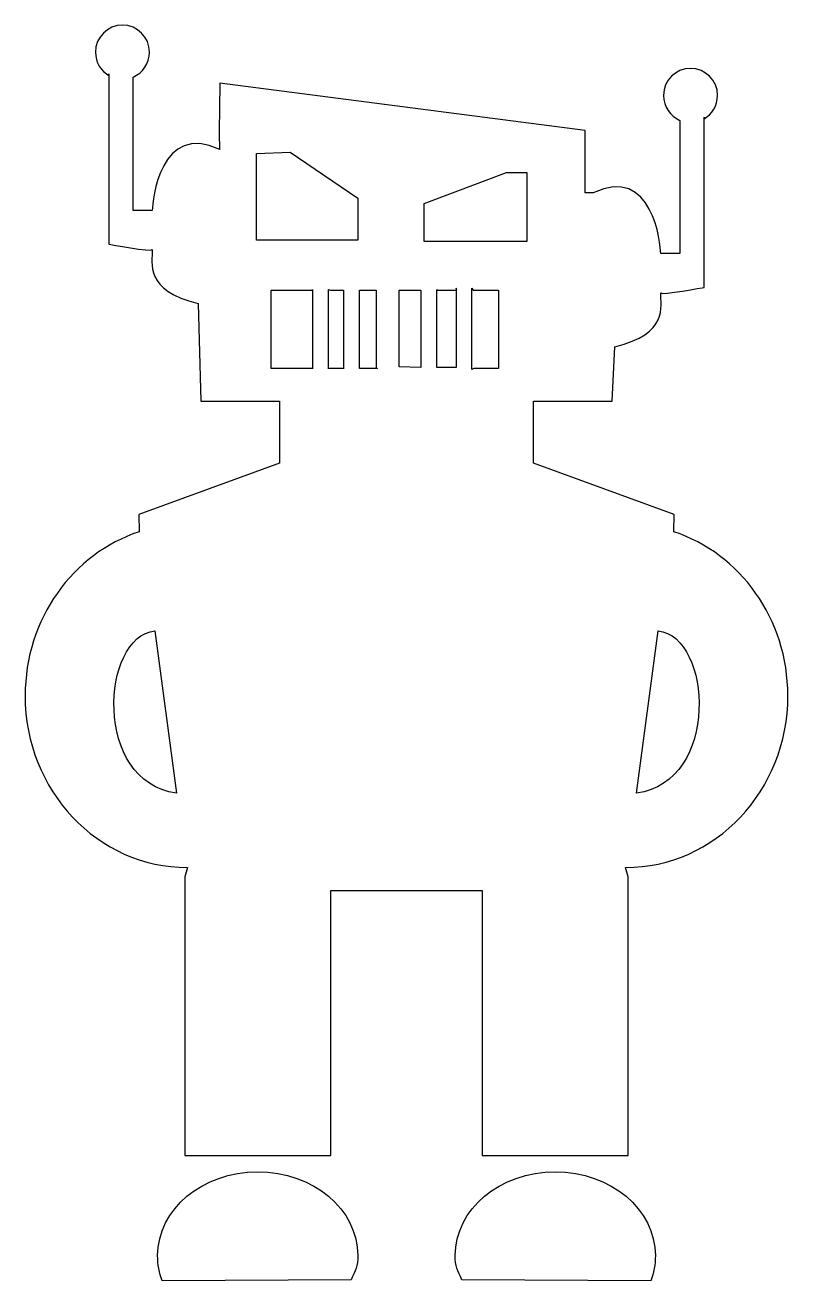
# Model space of a CAD drawing. Header units: centimetres. Extents: x -6.7 to 6.7, y -11 to 11.
import ezdxf

# ---------------------------------------------------------------- set-up
doc = ezdxf.new("R2010")
doc.units = ezdxf.units.CM
doc.header["$MEASUREMENT"] = 0
doc.layers.add('Camada 1', color=7, linetype='Continuous')

msp = doc.modelspace()

# ---------------------------------------------------------------- linework, layer by layer
at = {"layer": 'Camada 1'}
for points, knots in [([(-0.61791, -4.17449), (-0.61791, -4.17449), (-1.33091, -4.17449), (-1.33091, -4.17449), (-1.33091, -4.17449), (-1.33091, -4.17449), (-1.33091, -8.83266), (-1.33091, -8.83266), (-1.33091, -8.83266), (-1.33091, -8.83266), (-3.89766, -8.83266), (-3.89766, -8.83266), (-3.89766, -8.83266), (-3.89766, -8.83266), (-3.89766, -3.93681), (-3.89766, -3.93681), (-3.89766, -3.93681), (-3.89766, -3.93681), (-3.85014, -3.77044), (-3.85014, -3.77044), (-3.85014, -3.77044), (-5.42518, -3.77044), (-6.70205, -2.41914), (-6.70205, -0.75216), (-6.70205, -0.75216), (-6.70205, 0.60177), (-5.85967, 1.74773), (-4.69939, 2.13021), (-4.69939, 2.13021), (-4.69939, 2.13021), (-4.70571, 2.4325), (-4.70571, 2.4325), (-4.70571, 2.4325), (-4.70571, 2.4325), (-2.23403, 3.3356), (-2.23403, 3.3356), (-2.23403, 3.3356), (-2.23403, 3.3356), (-2.23403, 4.42886), (-2.23403, 4.42886), (-2.23403, 4.42886), (-2.23403, 4.42886), (-3.61249, 4.42886), (-3.61249, 4.42886), (-3.61249, 4.42886), (-3.61249, 4.42886), (-3.66001, 6.14003), (-3.66001, 6.14003), (-3.66001, 6.14003), (-4.61066, 6.37768), (-4.46807, 6.853), (-4.46807, 7.09068), (-4.46807, 7.09068), (-4.46807, 7.04316), (-5.22859, 7.18574), (-5.22859, 7.18574), (-5.22859, 7.18574), (-5.22859, 7.18574), (-5.22859, 10.18027), (-5.22859, 10.18027), (-5.22859, 10.18027), (-5.22859, 10.18027), (-5.22248, 10.14537), (-5.22248, 10.14537), (-5.22248, 10.14537), (-5.36805, 10.2267), (-5.46627, 10.38191), (-5.46627, 10.56053), (-5.46627, 10.56053), (-5.46621, 10.82307), (-5.25343, 11.03585), (-4.99089, 11.03585), (-4.99089, 11.03585), (-4.72835, 11.03585), (-4.51557, 10.82307), (-4.51557, 10.56053), (-4.51557, 10.56053), (-4.51557, 10.36371), (-4.63532, 10.19474), (-4.80598, 10.1227), (-4.80598, 10.1227), (-4.80598, 10.1227), (-4.80598, 7.77989), (-4.80598, 7.77989), (-4.80598, 7.77989), (-4.80598, 7.77989), (-4.46805, 7.77989), (-4.46805, 7.77989), (-4.46805, 7.77989), (-4.46805, 7.94626), (-4.32544, 9.34845), (-3.27973, 8.84936), (-3.27973, 8.84936), (-3.30349, 8.84936), (-3.27973, 10.0139), (-3.27973, 10.0139), (-3.27973, 10.0139), (-3.27973, 10.0139), (3.13713, 9.1821), (3.13713, 9.1821), (3.13713, 9.1821), (3.13713, 9.1821), (3.13713, 8.08887), (3.13713, 8.08887), (3.13713, 8.08887), (3.13713, 8.08887), (3.27975, 8.08887), (3.27975, 8.08887), (3.27975, 8.08887), (4.32546, 8.58795), (4.46805, 7.18577), (4.46805, 7.0194), (4.46805, 7.0194), (4.46805, 7.0194), (4.80597, 7.0194), (4.80597, 7.0194), (4.80597, 7.0194), (4.80597, 7.0194), (4.80597, 9.3622), (4.80597, 9.3622), (4.80597, 9.3622), (4.63515, 9.43425), (4.51556, 9.60321), (4.51556, 9.80001), (4.51556, 9.80001), (4.51556, 10.06256), (4.72834, 10.27533), (4.99088, 10.27533), (4.99088, 10.27533), (5.25342, 10.27533), (5.4662, 10.06255), (5.4662, 9.80001), (5.4662, 9.80001), (5.4662, 9.62139), (5.36817, 9.46616), (5.2226, 9.38485), (5.2226, 9.38485), (5.2226, 9.38485), (5.22855, 9.41975), (5.22855, 9.41975), (5.22855, 9.41975), (5.22855, 9.41975), (5.22856, 6.42522), (5.22856, 6.42522), (5.22856, 6.42522), (5.22856, 6.42522), (4.46804, 6.28261), (4.46804, 6.33016), (4.46804, 6.33016), (4.46804, 6.09251), (4.61065, 5.61719), (3.66, 5.37951), (3.66, 5.37951), (3.66, 5.37951), (3.61245, 4.42886), (3.61245, 4.42886), (3.61245, 4.42886), (3.61245, 4.42886), (2.23404, 4.42886), (2.23404, 4.42886), (2.23404, 4.42886), (2.23404, 4.42886), (2.23404, 3.3356), (2.23404, 3.3356), (2.23404, 3.3356), (2.23404, 3.3356), (4.7057, 2.4325), (4.7057, 2.4325), (4.7057, 2.4325), (4.7057, 2.4325), (4.6994, 2.13021), (4.6994, 2.13021), (4.6994, 2.13021), (5.85986, 1.74773), (6.70206, 0.60174), (6.70206, -0.75216), (6.70206, -0.75216), (6.70206, -2.41914), (5.42537, -3.77045), (3.85012, -3.77045), (3.85012, -3.77045), (3.85012, -3.77045), (3.89767, -3.93682), (3.89767, -3.93682), (3.89767, -3.93682), (3.89767, -3.93682), (3.89767, -8.83264), (3.89767, -8.83264), (3.89767, -8.83264), (3.89767, -8.83264), (1.33091, -8.83264), (1.33091, -8.83264), (1.33091, -8.83264), (1.33091, -8.83264), (1.33091, -4.17449), (1.33091, -4.17449), (1.33091, -4.17449), (1.33091, -4.17449), (0.61793, -4.17449), (0.61793, -4.17449), (0.61793, -4.17449), (0.61793, -4.17449), (-0.61791, -4.17449), (-0.61791, -4.17449)], [0, 0, 0, 0, 0.01923077, 0.01923077, 0.01923077, 0.01923077, 0.03846154, 0.03846154, 0.03846154, 0.03846154, 0.05769231, 0.05769231, 0.05769231, 0.05769231, 0.07692308, 0.07692308, 0.07692308, 0.07692308, 0.09615385, 0.09615385, 0.09615385, 0.09615385, 0.11538462, 0.11538462, 0.11538462, 0.11538462, 0.13461538, 0.13461538, 0.13461538, 0.13461538, 0.15384615, 0.15384615, 0.15384615, 0.15384615, 0.17307692, 0.17307692, 0.17307692, 0.17307692, 0.19230769, 0.19230769, 0.19230769, 0.19230769, 0.21153846, 0.21153846, 0.21153846, 0.21153846, 0.23076923, 0.23076923, 0.23076923, 0.23076923, 0.25, 0.25, 0.25, 0.25, 0.26923077, 0.26923077, 0.26923077, 0.26923077, 0.28846154, 0.28846154, 0.28846154, 0.28846154, 0.30769231, 0.30769231, 0.30769231, 0.30769231, 0.32692308, 0.32692308, 0.32692308, 0.32692308, 0.34615385, 0.34615385, 0.34615385, 0.34615385, 0.36538462, 0.36538462, 0.36538462, 0.36538462, 0.38461538, 0.38461538, 0.38461538, 0.38461538, 0.40384615, 0.40384615, 0.40384615, 0.40384615, 0.42307692, 0.42307692, 0.42307692, 0.42307692, 0.44230769, 0.44230769, 0.44230769, 0.44230769, 0.46153846, 0.46153846, 0.46153846, 0.46153846, 0.48076923, 0.48076923, 0.48076923, 0.48076923, 0.5, 0.5, 0.5, 0.5, 0.51923077, 0.51923077, 0.51923077, 0.51923077, 0.53846154, 0.53846154, 0.53846154, 0.53846154, 0.55769231, 0.55769231, 0.55769231, 0.55769231, 0.57692308, 0.57692308, 0.57692308, 0.57692308, 0.59615385, 0.59615385, 0.59615385, 0.59615385, 0.61538462, 0.61538462, 0.61538462, 0.61538462, 0.63461538, 0.63461538, 0.63461538, 0.63461538, 0.65384615, 0.65384615, 0.65384615, 0.65384615, 0.67307692, 0.67307692, 0.67307692, 0.67307692, 0.69230769, 0.69230769, 0.69230769, 0.69230769, 0.71153846, 0.71153846, 0.71153846, 0.71153846, 0.73076923, 0.73076923, 0.73076923, 0.73076923, 0.75, 0.75, 0.75, 0.75, 0.76923077, 0.76923077, 0.76923077, 0.76923077, 0.78846154, 0.78846154, 0.78846154, 0.78846154, 0.80769231, 0.80769231, 0.80769231, 0.80769231, 0.82692308, 0.82692308, 0.82692308, 0.82692308, 0.84615385, 0.84615385, 0.84615385, 0.84615385, 0.86538462, 0.86538462, 0.86538462, 0.86538462, 0.88461538, 0.88461538, 0.88461538, 0.88461538, 0.90384615, 0.90384615, 0.90384615, 0.90384615, 0.92307692, 0.92307692, 0.92307692, 0.92307692, 0.94230769, 0.94230769, 0.94230769, 0.94230769, 0.96153846, 0.96153846, 0.96153846, 0.96153846, 1, 1, 1, 1]), ([(-2.63803, 8.77808), (-2.63803, 8.77808), (-2.63803, 7.25704), (-2.63803, 7.25704), (-2.63803, 7.25704), (-2.63803, 7.25704), (-0.85556, 7.25704), (-0.85556, 7.25704), (-0.85556, 7.25704), (-0.85556, 7.25704), (-0.85556, 7.9938), (-0.85556, 7.9938), (-0.85556, 7.9938), (-0.85556, 7.9938), (-2.04388, 8.80186), (-2.04388, 8.80186), (-2.04388, 8.80186), (-2.04388, 8.80186), (-2.63803, 8.77808), (-2.63803, 8.77808)], [0, 0, 0, 0, 0.16666667, 0.16666667, 0.16666667, 0.16666667, 0.33333333, 0.33333333, 0.33333333, 0.33333333, 0.5, 0.5, 0.5, 0.5, 0.66666667, 0.66666667, 0.66666667, 0.66666667, 1, 1, 1, 1]), ([(0.30895, 7.89871), (0.30895, 7.89871), (0.30895, 7.23326), (0.30895, 7.23326), (0.30895, 7.23326), (0.30895, 7.23326), (2.11521, 7.23326), (2.11521, 7.23326), (2.11521, 7.23326), (2.11521, 7.23326), (2.11521, 8.44534), (2.11521, 8.44534), (2.11521, 8.44534), (2.11521, 8.44534), (1.75869, 8.44534), (1.75869, 8.44534), (1.75869, 8.44534), (1.75869, 8.44534), (0.30895, 7.89871), (0.30895, 7.89871)], [0, 0, 0, 0, 0.16666667, 0.16666667, 0.16666667, 0.16666667, 0.33333333, 0.33333333, 0.33333333, 0.33333333, 0.5, 0.5, 0.5, 0.5, 0.66666667, 0.66666667, 0.66666667, 0.66666667, 1, 1, 1, 1]), ([(0.87045, 5.01631), (0.87045, 5.01631), (0.87045, 6.40998), (0.87045, 6.40998), (0.87045, 6.40998), (0.87045, 6.40998), (0.88233, 6.37767), (0.88233, 6.37767), (0.88233, 6.37767), (0.88233, 6.37767), (0.53324, 6.37768), (0.53324, 6.37768), (0.53324, 6.37768), (0.53324, 6.37768), (0.53324, 6.38697), (0.53324, 6.38697), (0.53324, 6.38697), (0.53324, 6.38697), (0.53324, 5.01632), (0.53324, 5.01632), (0.53324, 5.01632), (0.53324, 5.01632), (0.87045, 5.01631), (0.87045, 5.01631)], [0, 0, 0, 0, 0.14285714, 0.14285714, 0.14285714, 0.14285714, 0.28571429, 0.28571429, 0.28571429, 0.28571429, 0.42857143, 0.42857143, 0.42857143, 0.42857143, 0.57142857, 0.57142857, 0.57142857, 0.57142857, 0.71428571, 0.71428571, 0.71428571, 0.71428571, 1, 1, 1, 1]), ([(1.18385, 4.99925), (1.18385, 4.99925), (1.6161, 4.99925), (1.6161, 4.99925), (1.6161, 4.99925), (1.6161, 4.99925), (1.6161, 6.3777), (1.6161, 6.3777), (1.6161, 6.3777), (1.6161, 6.3777), (1.17269, 6.3777), (1.17269, 6.3777), (1.17269, 6.3777), (1.17269, 6.3777), (1.14896, 6.41001), (1.14896, 6.41001), (1.14896, 6.41001), (1.14896, 6.41001), (1.14896, 4.98145), (1.14896, 4.98145), (1.14896, 4.98145), (1.14896, 4.98145), (1.18385, 4.99925), (1.18385, 4.99925)], [0, 0, 0, 0, 0.14285714, 0.14285714, 0.14285714, 0.14285714, 0.28571429, 0.28571429, 0.28571429, 0.28571429, 0.42857143, 0.42857143, 0.42857143, 0.42857143, 0.57142857, 0.57142857, 0.57142857, 0.57142857, 0.71428571, 0.71428571, 0.71428571, 0.71428571, 1, 1, 1, 1]), ([(-1.65007, 4.99293), (-1.65007, 4.99293), (-1.65007, 6.38697), (-1.65007, 6.38697), (-1.65007, 6.38697), (-1.65007, 6.38697), (-1.64988, 6.37768), (-1.64988, 6.37768), (-1.64988, 6.37768), (-1.64988, 6.37768), (-2.37662, 6.37768), (-2.37662, 6.37768), (-2.37662, 6.37768), (-2.37662, 6.37768), (-2.37662, 4.99923), (-2.37662, 4.99923), (-2.37662, 4.99923), (-2.37662, 4.99923), (-1.64989, 4.99922), (-1.64989, 4.99922), (-1.64989, 4.99922), (-1.64989, 4.99922), (-1.65007, 4.99293), (-1.65007, 4.99293)], [0, 0, 0, 0, 0.14285714, 0.14285714, 0.14285714, 0.14285714, 0.28571429, 0.28571429, 0.28571429, 0.28571429, 0.42857143, 0.42857143, 0.42857143, 0.42857143, 0.57142857, 0.57142857, 0.57142857, 0.57142857, 0.71428571, 0.71428571, 0.71428571, 0.71428571, 1, 1, 1, 1]), ([(-1.10421, 6.37768), (-1.10421, 6.37768), (-1.33649, 6.37768), (-1.33649, 6.37768), (-1.33649, 6.37768), (-1.33649, 6.37768), (-1.37139, 6.38697), (-1.37139, 6.38697), (-1.37139, 6.38697), (-1.37139, 6.38697), (-1.37139, 4.99293), (-1.37139, 4.99293), (-1.37139, 4.99293), (-1.37139, 4.99293), (-1.37139, 4.99923), (-1.37139, 4.99923), (-1.37139, 4.99923), (-1.37139, 4.99923), (-1.10421, 4.99922), (-1.10421, 4.99922), (-1.10421, 4.99922), (-1.10421, 4.99922), (-1.10421, 4.99292), (-1.10421, 4.99292), (-1.10421, 4.99292), (-1.10421, 4.99292), (-1.10421, 6.37505), (-1.10421, 6.37505), (-1.10421, 6.37505), (-1.10421, 6.37505), (-1.10421, 6.37768), (-1.10421, 6.37768)], [0, 0, 0, 0, 0.11111111, 0.11111111, 0.11111111, 0.11111111, 0.22222222, 0.22222222, 0.22222222, 0.22222222, 0.33333333, 0.33333333, 0.33333333, 0.33333333, 0.44444444, 0.44444444, 0.44444444, 0.44444444, 0.55555556, 0.55555556, 0.55555556, 0.55555556, 0.66666667, 0.66666667, 0.66666667, 0.66666667, 0.77777778, 0.77777778, 0.77777778, 0.77777778, 1, 1, 1, 1]), ([(-0.82569, 4.99925), (-0.82569, 4.99925), (-0.5117, 4.99925), (-0.5117, 4.99925), (-0.5117, 4.99925), (-0.5117, 4.99925), (-0.53509, 5.01634), (-0.53509, 5.01634), (-0.53509, 5.01634), (-0.53509, 5.01634), (-0.53509, 6.37508), (-0.53509, 6.37508), (-0.53509, 6.37508), (-0.53509, 6.37508), (-0.53509, 6.3777), (-0.53509, 6.3777), (-0.53509, 6.3777), (-0.53509, 6.3777), (-0.8255, 6.3777), (-0.8255, 6.3777), (-0.8255, 6.3777), (-0.8255, 6.3777), (-0.8255, 6.37508), (-0.8255, 6.37508), (-0.8255, 6.37508), (-0.8255, 6.37508), (-0.8255, 5.0048), (-0.8255, 5.0048), (-0.8255, 5.0048), (-0.8255, 5.0048), (-0.82569, 4.99925), (-0.82569, 4.99925)], [0, 0, 0, 0, 0.11111111, 0.11111111, 0.11111111, 0.11111111, 0.22222222, 0.22222222, 0.22222222, 0.22222222, 0.33333333, 0.33333333, 0.33333333, 0.33333333, 0.44444444, 0.44444444, 0.44444444, 0.44444444, 0.55555556, 0.55555556, 0.55555556, 0.55555556, 0.66666667, 0.66666667, 0.66666667, 0.66666667, 0.77777778, 0.77777778, 0.77777778, 0.77777778, 1, 1, 1, 1]), ([(0.25474, 5.01631), (0.25474, 5.01631), (0.25474, 6.37505), (0.25474, 6.37505), (0.25474, 6.37505), (0.25474, 6.37505), (0.2087, 6.37767), (0.2087, 6.37767), (0.2087, 6.37767), (0.2087, 6.37767), (-0.12867, 6.37768), (-0.12867, 6.37768), (-0.12867, 6.37768), (-0.12867, 6.37768), (-0.12867, 6.37506), (-0.12867, 6.37506), (-0.12867, 6.37506), (-0.12867, 6.37506), (-0.12867, 5.02783), (-0.12867, 5.02783), (-0.12867, 5.02783), (-0.12867, 5.02783), (0.25474, 5.01631), (0.25474, 5.01631)], [0, 0, 0, 0, 0.14285714, 0.14285714, 0.14285714, 0.14285714, 0.28571429, 0.28571429, 0.28571429, 0.28571429, 0.42857143, 0.42857143, 0.42857143, 0.42857143, 0.57142857, 0.57142857, 0.57142857, 0.57142857, 0.71428571, 0.71428571, 0.71428571, 0.71428571, 1, 1, 1, 1]), ([(-4.04024, -2.46332), (-4.04024, -2.46332), (-4.4205, 0.38862), (-4.4205, 0.38862), (-4.4205, 0.38862), (-5.37115, 0.29356), (-5.51376, -2.27322), (-4.04024, -2.46332)], [0, 0, 0, 0, 0.33333333, 0.33333333, 0.33333333, 0.33333333, 1, 1, 1, 1]), ([(4.4205, 0.38859), (4.4205, 0.38859), (4.04024, -2.46335), (4.04024, -2.46335), (4.04024, -2.46335), (5.51376, -2.27322), (5.37115, 0.29356), (4.4205, 0.38859)], [0, 0, 0, 0, 0.33333333, 0.33333333, 0.33333333, 0.33333333, 1, 1, 1, 1]), ([(-0.97404, -11.01913), (-0.89755, -10.8539), (-0.85556, -10.77926), (-0.85556, -10.59135), (-0.85556, -10.59135), (-0.85556, -9.77773), (-1.64301, -9.11786), (-2.61427, -9.11786), (-2.61427, -9.11786), (-3.58553, -9.11786), (-4.37296, -9.77773), (-4.37296, -10.59135), (-4.37296, -10.59135), (-4.37296, -10.74621), (-4.34436, -10.89549), (-4.29144, -11.03585), (-4.29144, -11.03585), (-4.29144, -11.03585), (-0.97404, -11.01913), (-0.97404, -11.01913)], [0, 0, 0, 0, 0.16666667, 0.16666667, 0.16666667, 0.16666667, 0.33333333, 0.33333333, 0.33333333, 0.33333333, 0.5, 0.5, 0.5, 0.5, 0.66666667, 0.66666667, 0.66666667, 0.66666667, 1, 1, 1, 1]), ([(4.29128, -11.03585), (4.34441, -10.89549), (4.37298, -10.74621), (4.37298, -10.59135), (4.37298, -10.59135), (4.37298, -9.77773), (3.58574, -9.11786), (2.61427, -9.11786), (2.61427, -9.11786), (1.64283, -9.11786), (0.85558, -9.77773), (0.85558, -10.59135), (0.85558, -10.59135), (0.85558, -10.77926), (0.89754, -10.8539), (0.97403, -11.01913), (0.97403, -11.01913), (0.97403, -11.01913), (4.29128, -11.03585), (4.29128, -11.03585)], [0, 0, 0, 0, 0.16666667, 0.16666667, 0.16666667, 0.16666667, 0.33333333, 0.33333333, 0.33333333, 0.33333333, 0.5, 0.5, 0.5, 0.5, 0.66666667, 0.66666667, 0.66666667, 0.66666667, 1, 1, 1, 1])]:
    msp.add_open_spline(points, degree=3, knots=knots, dxfattribs=at)

doc.saveas('drawing.dxf')
